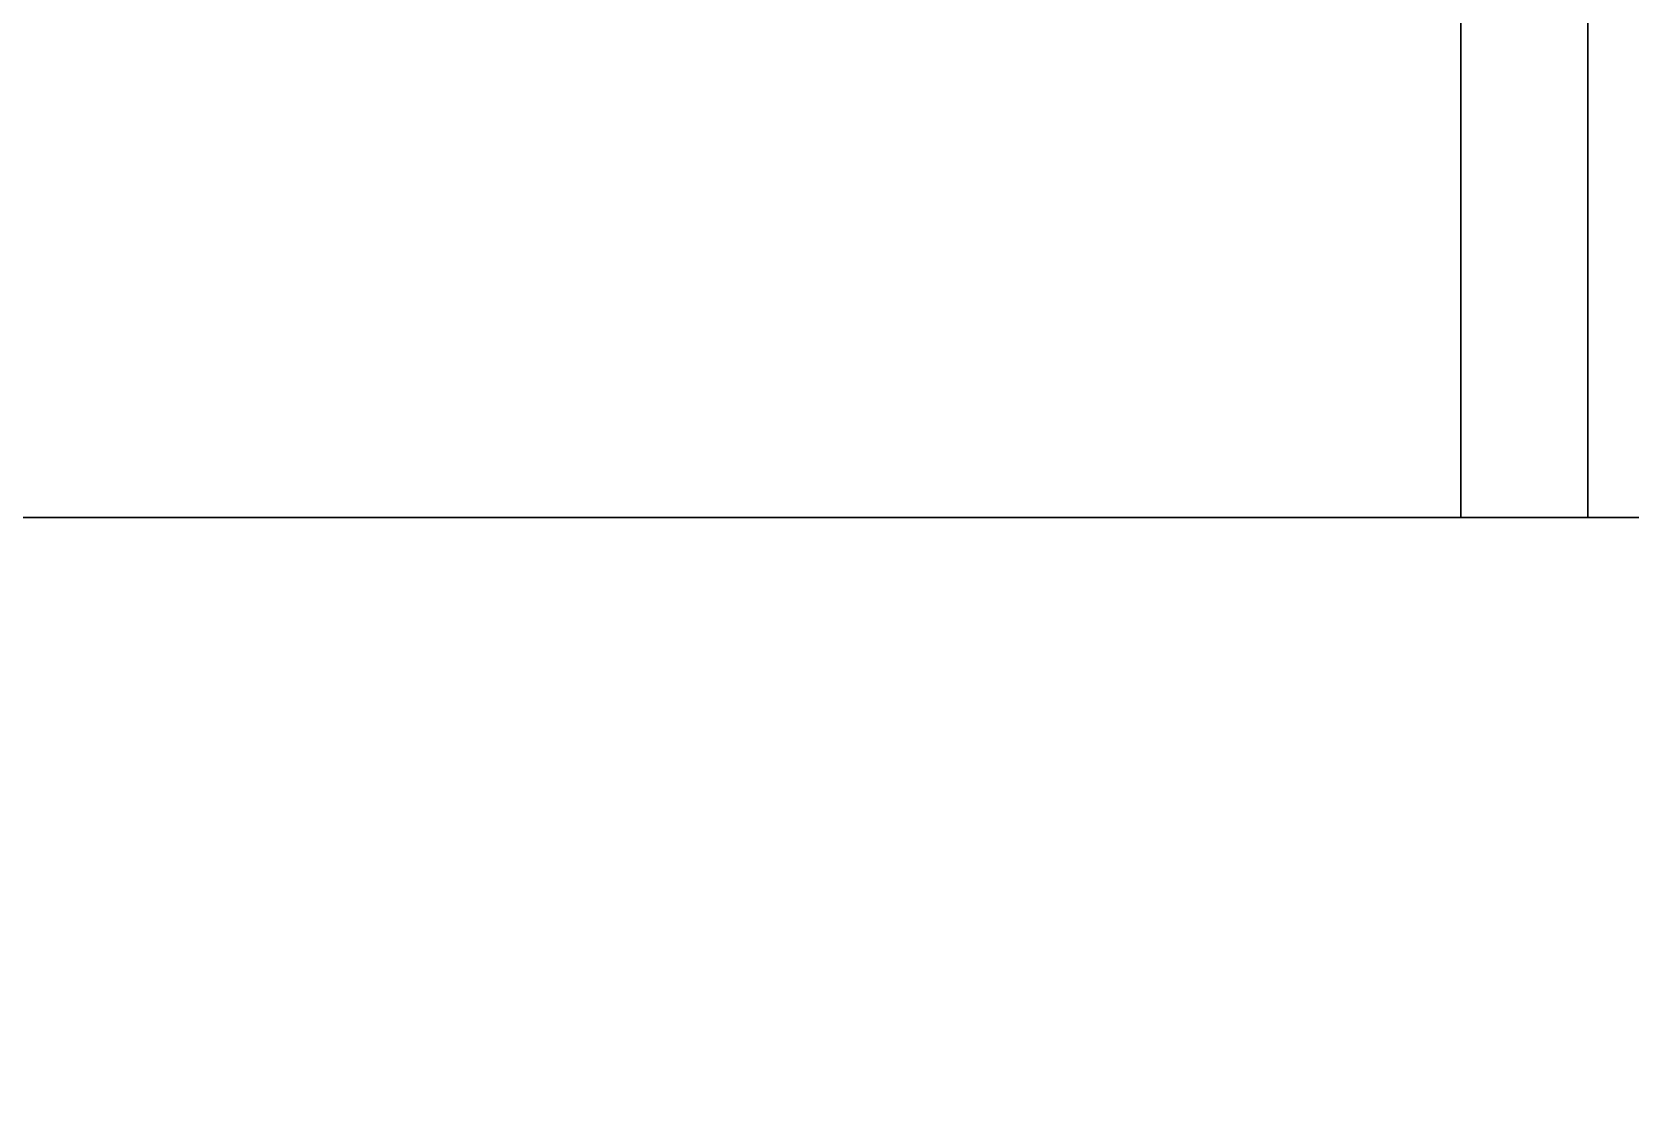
# Model space of a CAD drawing. Extents: x -80 to 3098, y -1530 to 80.
# Drawn here: x 2341.61 to 2360.5, y -356.8 to -344.27 of the extents above; entities that cross this region are included whole.
import ezdxf

# ---------------------------------------------------------------- set-up
doc = ezdxf.new("R2010")
doc.units = 0

# ---------------------------------------------------------------- blocks, each defined once
blk = doc.blocks.new('Kogan.alacena 2p.Door Std (doble) [1] (2)', base_point=(331.5, 0, 930))
at = {"layer": 'f-Grey Extreme Matt', "color": 0}
for points in [[(658.5, 18, 930), (658.5, 0, 930), (331.5, 0, 930), (331.5, 18, 930)], [(331.5, 0), (658.5, 0), (658.5, 18), (331.5, 18)], [(658.5, 18), (658.5, 0), (658.5, 0, 930), (658.5, 18, 930)], [(331.5, 0, 930), (658.5, 0, 930), (658.5, 0), (331.5, 0)]]:
    blk.add_3dface(points, dxfattribs=at)
blk = doc.blocks.new('Kogan.alacena 2p.Door Std (doble) [1]')
at = {"layer": 'f-Grey Extreme Matt'}
blk.add_blockref('Kogan.alacena 2p.Door Std (doble) [1] (2)', (331.5, 0, 930), dxfattribs=at)
blk = doc.blocks.new('Kogan.alacena 2p')
at = {"layer": 'Kogan.alacena 2p.Door Std (doble) [1]'}
blk.add_blockref('Kogan.alacena 2p.Door Std (doble) [1]', (0, 0), dxfattribs=at)
blk = doc.blocks.new('Kogan.alacena abierta esquina derecha.Lateral Izquierdo1', base_point=(0, 0, 840))
at = {"layer": 'f-Grey Extreme Matt', "color": 0}
for points in [[(0, 0, 840), (0, 332, 840), (0, 332), (0, 0)], [(18, 0, 840), (18, 332, 840), (0, 332, 840), (0, 0, 840)], [(18, 332), (18, 0), (0, 0), (0, 332)], [(18, 0), (18, 0, 840), (0, 0, 840), (0, 0)]]:
    blk.add_3dface(points, dxfattribs=at)
blk = doc.blocks.new('Kogan.alacena abierta esquina derecha.Lateral Izquierdo')
at = {"layer": 'f-Grey Extreme Matt'}
blk.add_blockref('Kogan.alacena abierta esquina derecha.Lateral Izquierdo1', (0, 0, 840), dxfattribs=at)
blk = doc.blocks.new('Kogan.alacena abierta esquina derecha')
at = {"layer": 'Kogan.alacena abierta esquina derecha.Lateral Izquierdo'}
blk.add_blockref('Kogan.alacena abierta esquina derecha.Lateral Izquierdo', (0, 0), dxfattribs=at)
blk = doc.blocks.new('Kogan.piso terminacion alacena con led.Suelo (1)', base_point=(1130, 146.25))
at = {"layer": 'f-Grey Extreme Matt', "color": 0}
for points, invisible_edges in [([(1125, 304, 18), (25, 304, 18), (0, 0, 18), (1125, 304, 18)], 14), ([(1150, 0, 18), (1125, 304, 18), (0, 0, 18), (1150, 0, 18)], 11), ([(0, 0), (1130, 146.25), (1150, 0), (0, 0)], 11), ([(0, 146.25), (1130, 146.25), (0, 0), (0, 146.25)], 10)]:
    blk.add_3dface(points, dxfattribs=dict(at, invisible_edges=invisible_edges))
blk.add_3dface([(1150, 0, 18), (0, 0, 18), (0, 0), (1150, 0)], dxfattribs=at)
blk = doc.blocks.new('Kogan.piso terminacion alacena con led.Suelo')
at = {"layer": 'f-Grey Extreme Matt'}
blk.add_blockref('Kogan.piso terminacion alacena con led.Suelo (1)', (1130, 146.25), dxfattribs=at)
blk = doc.blocks.new('Kogan.piso terminacion alacena con led')
at = {"layer": 'Kogan.piso terminacion alacena con led.Suelo'}
blk.add_blockref('Kogan.piso terminacion alacena con led.Suelo', (0, 0), dxfattribs=at)
blk = doc.blocks.new('Kogan.Sobre[1].Sobre[1]1', base_point=(2361, -1418, 880))
at = {"layer": 'zz-Cooker-top', "color": 0}
for points, invisible_edges in [([(800, -600, 880), (3018, 0, 880), (2361, -600, 880), (800, -600, 880)], 11), ([(800, 0, 880), (3018, 0, 880), (800, -600, 880), (800, 0, 880)], 10), ([(2361, -600, 890), (800, 0, 890), (800, -600, 890), (2361, -600, 890)], 9), ([(3018, 0, 890), (800, 0, 890), (2361, -600, 890), (3018, 0, 890)], 14)]:
    blk.add_3dface(points, dxfattribs=dict(at, invisible_edges=invisible_edges))
blk = doc.blocks.new('Kogan.Sobre[1].Sobre[1]')
at = {"layer": 'zz-Cooker-top'}
blk.add_blockref('Kogan.Sobre[1].Sobre[1]1', (2361, -1418, 880), dxfattribs=at)
blk = doc.blocks.new('Kogan.Sobre[1]')
at = {"layer": 'Kogan.Sobre[1].Sobre[1]'}
blk.add_blockref('Kogan.Sobre[1].Sobre[1]', (0, 0), dxfattribs=at)

msp = doc.modelspace()

# ---------------------------------------------------------------- block references
for name, p in [('Kogan.Sobre[1]', (0, 0)), ('Kogan.alacena 2p', (1700, -350, 1450)), ('Kogan.alacena abierta esquina derecha', (2360, -350, 1470)), ('Kogan.piso terminacion alacena con led', (1700, -350, 1452))]:
    msp.add_blockref(name, p)

doc.saveas('drawing.dxf')
